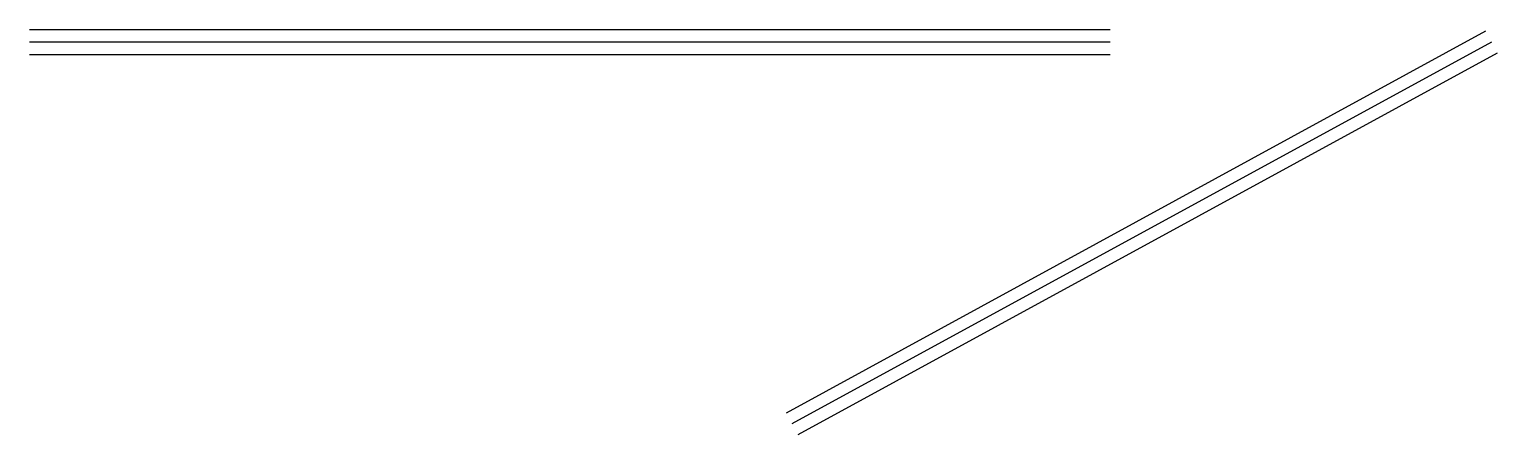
# Model space of a CAD drawing. Units: millimetres at full size, sheet at 1:100. Extents: x -15551 to 19797, y -692 to 9055.
import ezdxf

# ---------------------------------------------------------------- set-up
doc = ezdxf.new("R2010")
doc.units = ezdxf.units.MM
doc.header["$LTSCALE"] = 100
doc.layers.add('0-0', color=7, linetype='Continuous')

msp = doc.modelspace()

# ---------------------------------------------------------------- linework, layer by layer
at = {"layer": '0-0'}
for p, q in [((-15551, 9055.1), (10469.4, 9055.1)), ((2672.7, -165.2), (19509.4, 9018.5)), ((-15551, 8755.1), (10469.4, 8755.1)), ((2816.3, -428.6), (19653.1, 8755.1)), ((2960, -691.9), (19796.7, 8491.7)), ((-15551, 8455.1), (10469.4, 8455.1))]:
    msp.add_line(p, q, dxfattribs=at)

doc.saveas('drawing.dxf')
